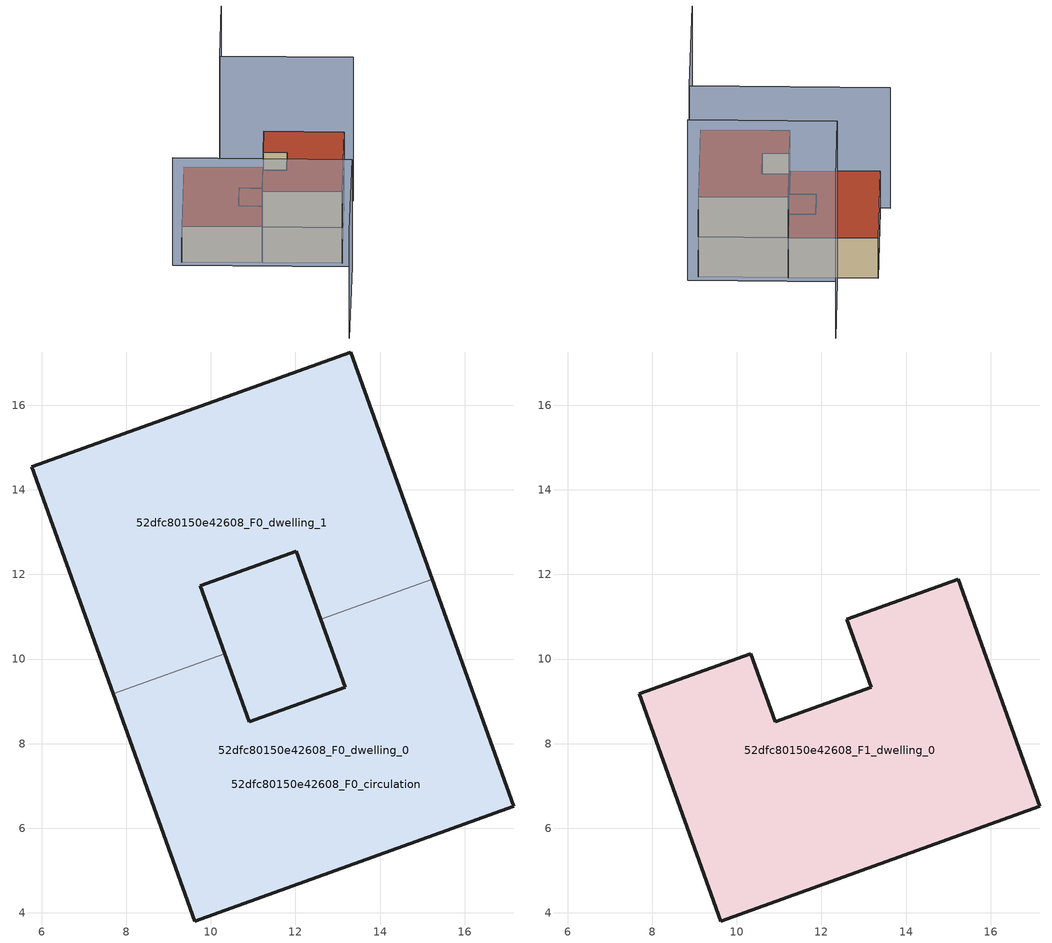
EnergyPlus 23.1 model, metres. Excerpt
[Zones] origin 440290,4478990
52dfc80150e42608_F0_dwelling_0
 floor ground (EU_floor_Construction): 15.24,11.89 17.16,6.52 9.62,3.81 7.69,9.18 10.33,10.13 10.91,8.52 13.17,9.33 12.6,10.94 z0; 12.02,12.55 13.17,9.33 10.91,8.52 10.33,10.13 9.75,11.74 z0
 wall outside (EU_wall_Construction): 12.6,10.94 13.17,9.33 10.91,8.52 10.33,10.13 / 7.69,9.18 9.62,3.81 17.16,6.52 15.24,11.89 z0:3
 wall to 52dfc80150e42608_F0_dwelling_1 (EU_wall_Construction): 15.24,11.89 12.6,10.94 / 10.33,10.13 7.69,9.18 z0:3
 roof outside (EU_floor_Construction): 13.17,9.33 12.02,12.55 9.75,11.74 10.33,10.13 10.91,8.52 z3
52dfc80150e42608_F0_dwelling_1
 floor ground (EU_floor_Construction): 13.31,17.26 15.24,11.89 12.6,10.94 12.02,12.55 9.75,11.74 10.33,10.13 7.69,9.18 5.76,14.55 z0; 12.02,12.55 13.17,9.33 10.91,8.52 10.33,10.13 9.75,11.74 z0
 wall outside (EU_wall_Construction): 10.33,10.13 9.75,11.74 12.02,12.55 12.6,10.94 / 15.24,11.89 13.31,17.26 5.76,14.55 7.69,9.18 z0:3
 roof outside (EU_roof_Construction): 13.17,9.33 12.02,12.55 9.75,11.74 10.33,10.13 10.91,8.52 z3; 15.24,11.89 13.31,17.26 5.76,14.55 7.69,9.18 10.33,10.13 9.75,11.74 12.02,12.55 12.6,10.94 z3
52dfc80150e42608_F0_circulation
 floor ground (EU_floor_Construction): 15.24,11.89 17.16,6.52 9.62,3.81 7.69,9.18 10.33,10.13 10.91,8.52 13.17,9.33 12.6,10.94 z0; 12.02,12.55 13.17,9.33 10.91,8.52 10.33,10.13 9.75,11.74 z0; 13.31,17.26 15.24,11.89 12.6,10.94 12.02,12.55 9.75,11.74 10.33,10.13 7.69,9.18 5.76,14.55 z0
 wall outside (EU_wall_Construction): 12.02,12.55 9.75,11.74 10.91,8.52 13.17,9.33 12.02,12.55 z0:3
 roof outside (EU_roof_Construction): 13.17,9.33 12.02,12.55 9.75,11.74 10.33,10.13 10.91,8.52 z3; 17.16,6.52 15.24,11.89 12.6,10.94 13.17,9.33 10.91,8.52 10.33,10.13 7.69,9.18 9.62,3.81 z3; 15.24,11.89 13.31,17.26 5.76,14.55 7.69,9.18 10.33,10.13 9.75,11.74 12.02,12.55 12.6,10.94 z3
52dfc80150e42608_F1_dwelling_0
 floor to 52dfc80150e42608_F0_dwelling_0 (EU_floor_Construction): 15.24,11.89 17.16,6.52 9.62,3.81 7.69,9.18 10.33,10.13 10.91,8.52 13.17,9.33 12.6,10.94 z3
 wall outside (EU_wall_Construction): 9.62,3.81 17.16,6.52 15.24,11.89 12.6,10.94 13.17,9.33 10.91,8.52 10.33,10.13 7.69,9.18 9.62,3.81 z3:6
 roof outside (EU_roof_Construction): 17.16,6.52 15.24,11.89 12.6,10.94 13.17,9.33 10.91,8.52 10.33,10.13 7.69,9.18 9.62,3.81 z6
shading: 5.17,15.01 9.42,2.99 / 9.42,2.99 0.43,-0.19 z0:9; 17.78,6.06 14.58,14.99 / 14.58,14.99 20.92,17.26 z0:12
[Building]
EU S2 Campaign: North Axis=0; Terrain=City; Solar Distribution=FullExterior
[Site:Location]
Madrid: Latitude=40.5; Longitude=-3.5; Time Zone=1; Elevation=609
[SizingPeriod:WeatherFileDays]
AnnualSizingPeriod: Begin Month=1; Begin Day of Month=1; End Month=12; End Day of Month=31; Day of Week for Start Day=Monday; Use Weather File Daylight Saving Period=No; Use Weather File Rain and Snow Indicators=No
[MATERIAL]
EU_InternalMass_Material: Roughness=MediumRough; Thickness=0.1; Conductivity=1; Density=1800; Specific Heat=900; Thermal Absorptance=0.9; Solar Absorptance=0.7; Visible Absorptance=0.7
[MATERIAL:NOMASS] Roughness=MediumRough; Thermal Absorptance=0.9; Solar Absorptance=0.7; Visible Absorptance=0.7
Name | Thermal Resistance
EU_wall_NoMass | 0.459673
EU_roof_NoMass | 0.495815
EU_floor_NoMass | 0.788942
[CONSTRUCTION]
EU_wall_Construction: EU_wall_NoMass
EU_roof_Construction: EU_roof_NoMass
EU_floor_Construction: EU_floor_NoMass
EU_InternalMass_Construction: EU_InternalMass_Material
[ZONE] Type=1; Multiplier=1; Ceiling Height=autocalculate; Floor Area=autocalculate; Part of Total Floor Area=Yes
Name | Volume
52dfc80150e42608_F0_dwelling_0 | 149.596
52dfc80150e42608_F1_dwelling_0 | 124.893
52dfc80150e42608_F0_dwelling_1 | 149.598
52dfc80150e42608_F0_circulation | 274.49
[INTERNALMASS] Construction=EU_InternalMass_Construction
Name | Zone or ZoneList | Surface Area
52dfc80150e42608_F0_dwelling_0_EU_InternalMass | 52dfc80150e42608_F0_dwelling_0 | 41.6309
52dfc80150e42608_F0_dwelling_1_EU_InternalMass | 52dfc80150e42608_F0_dwelling_1 | 41.6309
52dfc80150e42608_F1_dwelling_0_EU_InternalMass | 52dfc80150e42608_F1_dwelling_0 | 91.3682
[OTHEREQUIPMENT] Fuel Type=Electricity; Design Level Calculation Method=Watts/Area; Power per Zone Floor Area=1; Fraction Latent=0; Fraction Radiant=0; Fraction Lost=0; Carbon Dioxide Generation Rate=0; EndUse Subcategory=EU_Step8_InternalGains
Name | Zone or ZoneList or Space or SpaceList | Schedule
EU_Step8_InternalGain_52dfc80150e42608_F0_dwelling_0_f000 | 52dfc80150e42608_F0_dwelling_0 | EU_Step8_GainSchedule_52dfc80150e42608_F0_dwelling_0_f000
EU_Step8_InternalGain_52dfc80150e42608_F0_dwelling_1_f000 | 52dfc80150e42608_F0_dwelling_1 | EU_Step8_GainSchedule_52dfc80150e42608_F0_dwelling_1_f000
EU_Step8_InternalGain_52dfc80150e42608_F1_dwelling_0_f000 | 52dfc80150e42608_F1_dwelling_0 | EU_Step8_GainSchedule_52dfc80150e42608_F1_dwelling_0_f000
[ZONEINFILTRATION:DESIGNFLOWRATE]
EU_Circulation_Infiltration_52dfc80150e42608_F0_circulation: Zone or ZoneList or Space or SpaceList=52dfc80150e42608_F0_circulation; Schedule=EU_AlwaysOn; Design Flow Rate Calculation Method=Flow/Area; Flow Rate per Floor Area=0.0005; Constant Term Coefficient=1; Temperature Term Coefficient=0; Velocity Term Coefficient=0; Velocity Squared Term Coefficient=0
[ZONEVENTILATION:DESIGNFLOWRATE] Schedule=EU_AlwaysOn; Design Flow Rate Calculation Method=AirChanges/Hour; Air Changes per Hour=0.719161; Ventilation Type=Natural; Fan Pressure Rise=0; Fan Total Efficiency=1; Constant Term Coefficient=1; Temperature Term Coefficient=0; Velocity Term Coefficient=0; Velocity Squared Term Coefficient=0; Minimum Indoor Temperature=-100; Maximum Indoor Temperature=100; Delta Temperature=-100; Minimum Outdoor Temperature=-100; Maximum Outdoor Temperature=100; Maximum Wind Speed=40
Name | Zone or ZoneList or Space or SpaceList
EU_ConstantAir_52dfc80150e42608_F0_dwelling_0 | 52dfc80150e42608_F0_dwelling_0
EU_ConstantAir_52dfc80150e42608_F0_dwelling_1 | 52dfc80150e42608_F0_dwelling_1
EU_ConstantAir_52dfc80150e42608_F1_dwelling_0 | 52dfc80150e42608_F1_dwelling_0
[HVACTEMPLATE:THERMOSTAT] Constant Heating Setpoint=20; Constant Cooling Setpoint=50
EU_HeatOnly_52dfc80150e42608_F0_dwelling_0; EU_HeatOnly_52dfc80150e42608_F0_dwelling_1; EU_HeatOnly_52dfc80150e42608_F1_dwelling_0
[HVACTEMPLATE:ZONE:IDEALLOADSAIRSYSTEM] System Availability Schedule=EU_AlwaysOn; Maximum Heating Supply Air Temperature=50; Minimum Cooling Supply Air Temperature=13; Maximum Heating Supply Air Humidity Ratio=0.0156; Minimum Cooling Supply Air Humidity Ratio=0.0077; Heating Limit=NoLimit; Cooling Limit=NoLimit; Heating Availability Schedule=EU_AlwaysOn; Cooling Availability Schedule=EU_CoolingOff; Dehumidification Control Type=ConstantSensibleHeatRatio; Cooling Sensible Heat Ratio=0.7; Dehumidification Setpoint=60; Humidification Control Type=None; Humidification Setpoint=30; Outdoor Air Method=None; Outdoor Air Flow Rate per Person=0.00944; Outdoor Air Flow Rate per Zone Floor Area=0; Outdoor Air Flow Rate per Zone=0; Demand Controlled Ventilation Type=None; Outdoor Air Economizer Type=NoEconomizer; Heat Recovery Type=None; Sensible Heat Recovery Effectiveness=0.7; Latent Heat Recovery Effectiveness=0.65
Name | Template Thermostat
52dfc80150e42608_F0_dwelling_0 | EU_HeatOnly_52dfc80150e42608_F0_dwelling_0
52dfc80150e42608_F0_dwelling_1 | EU_HeatOnly_52dfc80150e42608_F0_dwelling_1
52dfc80150e42608_F1_dwelling_0 | EU_HeatOnly_52dfc80150e42608_F1_dwelling_0
[SIZING:ZONE] Zone Cooling Design Supply Air Temperature Input Method=SupplyAirTemperature; Zone Cooling Design Supply Air Temperature=13; Zone Heating Design Supply Air Temperature Input Method=SupplyAirTemperature; Zone Heating Design Supply Air Temperature=50; Zone Cooling Design Supply Air Humidity Ratio=0.008; Zone Heating Design Supply Air Humidity Ratio=0.008; Cooling Design Air Flow Method=DesignDay; Cooling Design Air Flow Rate=0; Cooling Minimum Air Flow per Zone Floor Area=0.000762; Cooling Minimum Air Flow=0; Cooling Minimum Air Flow Fraction=0.2; Heating Design Air Flow Method=DesignDay; Heating Design Air Flow Rate=0; Heating Maximum Air Flow per Zone Floor Area=0.002032; Heating Maximum Air Flow=0.141576; Heating Maximum Air Flow Fraction=0.3; Account for Dedicated Outdoor Air System=No; Dedicated Outdoor Air System Control Strategy=NeutralSupplyAir; Dedicated Outdoor Air Low Setpoint Temperature for Design=autosize; Dedicated Outdoor Air High Setpoint Temperature for Design=autosize; Zone Load Sizing Method=Sensible Load Only No Latent Load; Zone Latent Cooling Design Supply Air Humidity Ratio Input Method=HumidityRatioDifference; Zone Cooling Design Supply Air Humidity Ratio Difference=0.005; Zone Latent Heating Design Supply Air Humidity Ratio Input Method=HumidityRatioDifference; Zone Humidification Design Supply Air Humidity Ratio Difference=0.005
52dfc80150e42608_F0_dwelling_0; 52dfc80150e42608_F0_dwelling_1; 52dfc80150e42608_F1_dwelling_0
[SCHEDULE:CONSTANT]
Name | Hourly Value
EU_AlwaysOn | 1
EU_CoolingOff | 0
[SCHEDULE:FILE] Column Number=1; Rows to Skip at Top=0; Number of Hours of Data=8760; Column Separator=Comma; Interpolate to Timestep=No; Minutes per Item=60; Adjust Schedule for Daylight Savings=Yes
Name | File
EU_Step8_GainSchedule_52dfc80150e42608_F0_dwelling_0_f000 | ../../schedules/52dfc80150e42608/52dfc80150e42608_F0_dwelling_0_f000_gain.csv
EU_Step8_GainSchedule_52dfc80150e42608_F0_dwelling_1_f000 | ../../schedules/52dfc80150e42608/52dfc80150e42608_F0_dwelling_1_f000_gain.csv
EU_Step8_GainSchedule_52dfc80150e42608_F1_dwelling_0_f000 | ../../schedules/52dfc80150e42608/52dfc80150e42608_F1_dwelling_0_f000_gain.csv
